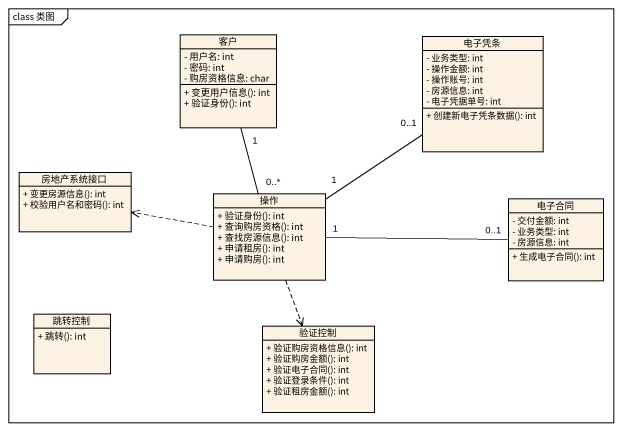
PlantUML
@startuml
mainframe class 类图
hide circle
hide empty members
skinparam classAttributeIconSize 0
class 客户 {
  - 用户名: int
  - 密码: int
  - 购房资格信息: char
  + 变更用户信息(): int
  + 验证身份(): int
}
class 电子凭条 {
  - 业务类型: int
  - 操作金额: int
  - 操作账号: int
  - 房源信息: int
  - 电子凭据单号: int
  + 创建新电子凭条数据(): int
}
class 房地产系统接口 {
  + 变更房源信息(): int
  + 校验用户名和密码(): int
}
class 操作 {
  + 验证身份(): int
  + 查询购房资格(): int
  + 查找房源信息(): int
  + 申请租房(): int
  + 申请购房(): int
}
class 电子合同 {
  - 交付金额: int
  - 业务类型: int
  - 房源信息: int
  + 生成电子合同(): int
}
class 跳转控制 {
  + 跳转(): int
}
class 验证控制 {
  + 验证购房资格信息(): int
  + 验证购房金额(): int
  + 验证电子合同(): int
  + 验证登录条件(): int
  + 验证租房金额(): int
}
操作 "0..*" -up- "1" 客户
操作 "1" -up- "0..1" 电子凭条
操作 .left.> 房地产系统接口
操作 "1" -right- "0..1" 电子合同
操作 ..> 验证控制
@enduml
